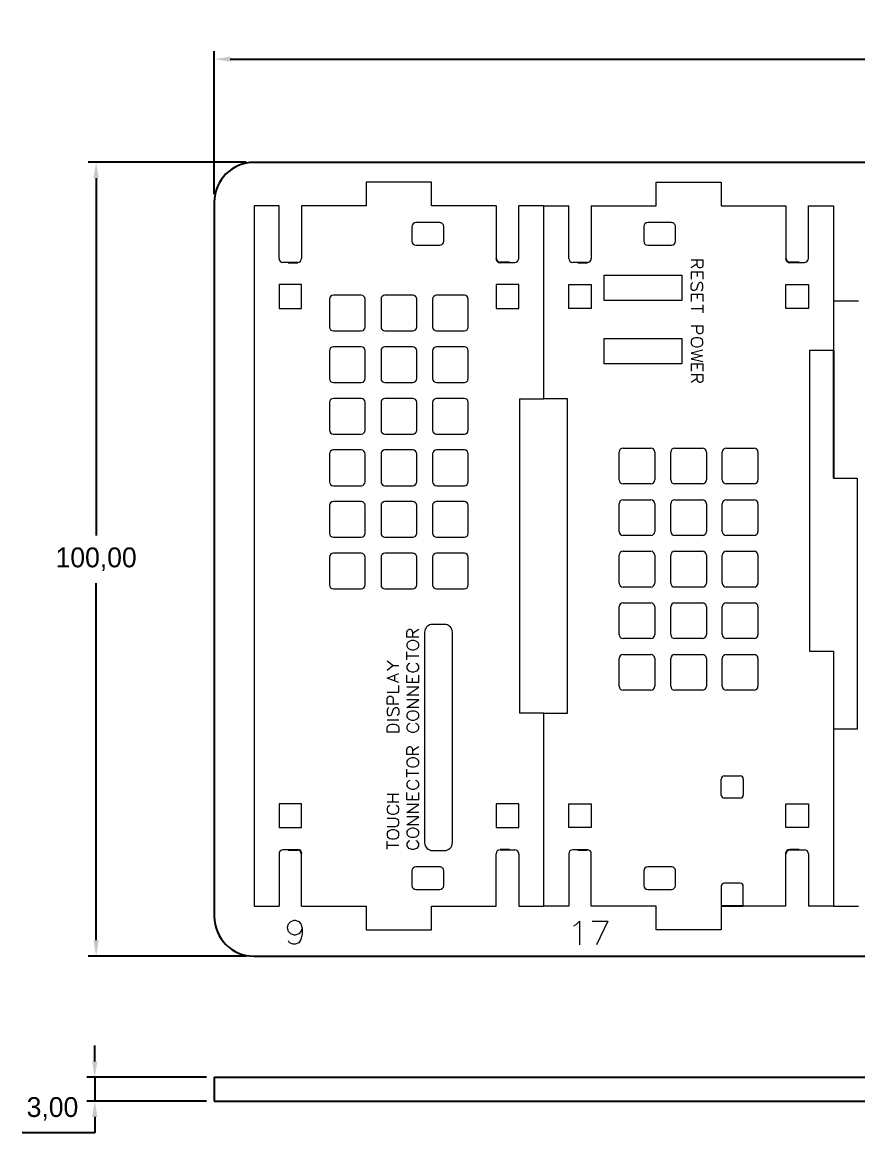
# Model space of a CAD drawing. Header units: millimetres. Extents: x 1402 to 1616, y 320 to 460.
# Drawn here: x 1402 to 1507.3, y 320.2 to 460.1 of the extents above; entities that cross this region are included whole.
import ezdxf

# ---------------------------------------------------------------- set-up
doc = ezdxf.new("R2010")
doc.units = ezdxf.units.MM
doc.header["$PDSIZE"] = -1
doc.layers.add('1', color=7, linetype='Continuous')
doc.layers.add('图层 1', color=7, linetype='Continuous')
doc.styles.get("Standard").update_dxf_attribs({"font": ''})
doc.styles.get('Standard').set_extended_font_data('CENTURY GOTHIC')
doc.dimstyles.new('ISO-25', dxfattribs={"dimtxt": 2.5, "dimasz": 2.5, "dimexe": 1.25, "dimexo": 0.625, "dimtad": 1, "dimtxsty": 'Standard', "dimcen": 2.5, "dimadec": 0, "dimazin": 0, "dimtfac": 1, "dimtmove": 0, "dimatfit": 3, "dimfxl": 1, "dimarcsym": 0})

# ---------------------------------------------------------------- blocks, each defined once
blk = doc.blocks.new('*D87')
at = {"layer": 'Defpoints', "color": 0, "linetype": 'ByBlock', "transparency": 16777216}
for p in [(1426.24, 327.17), (1411.18, 324.17), (1426.24, 324.17)]:
    blk.add_point(p, dxfattribs=at)
at = {"layer": '图层 1', "color": 0, "linetype": 'ByBlock', "lineweight": -2, "transparency": 16777216}
for p, q in [((1411.18, 329.17), (1411.18, 331.17)), ((1425.24, 327.17), (1410.18, 327.17)), ((1411.18, 327.17), (1411.18, 324.17)), ((1425.24, 324.17), (1410.18, 324.17)), ((1411.18, 322.17), (1411.18, 320.17)), ((1411.18, 320.17), (1402.04, 320.17))]:
    blk.add_line(p, q, dxfattribs=at)
at = {"layer": '图层 1', "color": 0, "linetype": 'ByBlock', "transparency": 16777216}
for points in [[(1410.85, 329.17), (1411.51, 329.17), (1411.18, 327.17)], [(1410.85, 322.17), (1411.51, 322.17), (1411.18, 324.17)]]:
    blk.add_solid(points, dxfattribs=at)
at = {"layer": '图层 1', "color": 0, "linetype": 'ByBlock', "transparency": 16777216, "insert": (1405.85, 323.18), "char_height": 2.5, "attachment_point": 5}
blk.add_mtext('3,00', dxfattribs=at)
blk = doc.blocks.new('*D88')
at = {"layer": 'Defpoints', "color": 0, "linetype": 'ByBlock', "transparency": 16777216}
for p in [(1616.24, 455.42), (1426.24, 437.42), (1616.24, 437.42)]:
    blk.add_point(p, dxfattribs=at)
at = {"layer": '图层 1', "color": 0, "linetype": 'ByBlock', "lineweight": -2, "transparency": 16777216}
for p, q in [((1426.24, 438.42), (1426.24, 456.42)), ((1616.24, 438.42), (1616.24, 456.42)), ((1428.24, 455.42), (1614.24, 455.42))]:
    blk.add_line(p, q, dxfattribs=at)
at = {"layer": '图层 1', "color": 0, "linetype": 'ByBlock', "transparency": 16777216}
for points in [[(1428.24, 455.75), (1428.24, 455.09), (1426.24, 455.42)], [(1614.24, 455.75), (1614.24, 455.09), (1616.24, 455.42)]]:
    blk.add_solid(points, dxfattribs=at)
at = {"layer": '图层 1', "color": 0, "linetype": 'ByBlock', "transparency": 16777216, "insert": (1521.24, 458.43), "char_height": 2.5, "attachment_point": 5}
blk.add_mtext('190,00', dxfattribs=at)
blk = doc.blocks.new('*D89')
at = {"layer": 'Defpoints', "color": 0, "linetype": 'ByBlock', "transparency": 16777216}
for p in [(1431.24, 442.42), (1411.35, 342.42), (1431.24, 342.42)]:
    blk.add_point(p, dxfattribs=at)
at = {"layer": '图层 1', "color": 0, "linetype": 'ByBlock', "lineweight": -2, "transparency": 16777216}
for p, q in [((1430.24, 442.42), (1410.35, 442.42)), ((1411.35, 440.42), (1411.35, 395.43)), ((1411.35, 344.42), (1411.35, 389.4)), ((1430.24, 342.42), (1410.35, 342.42))]:
    blk.add_line(p, q, dxfattribs=at)
at = {"layer": '图层 1', "color": 0, "linetype": 'ByBlock', "transparency": 16777216}
for points in [[(1411.01, 440.42), (1411.68, 440.42), (1411.35, 442.42)], [(1411.01, 344.42), (1411.68, 344.42), (1411.35, 342.42)]]:
    blk.add_solid(points, dxfattribs=at)
at = {"layer": '图层 1', "color": 0, "linetype": 'ByBlock', "transparency": 16777216, "insert": (1411.35, 392.42), "char_height": 2.5, "attachment_point": 5}
blk.add_mtext('100,00', dxfattribs=at)

msp = doc.modelspace()

# ---------------------------------------------------------------- linework, layer by layer
for p, q in [((1611.244, 442.415), (1431.244, 442.415)), ((1426.244, 437.415), (1426.244, 347.415)), ((1436.044, 429.82), (1436.744, 429.82)), ((1462.944, 429.82), (1462.244, 429.82)), ((1472.544, 429.82), (1473.244, 429.82)), ((1499.444, 429.82), (1498.744, 429.82)), ((1504.244, 418.72), (1504.244, 402.62)), ((1436.044, 355.82), (1436.744, 355.82)), ((1462.944, 355.82), (1462.244, 355.82)), ((1472.544, 355.82), (1473.244, 355.82)), ((1499.444, 355.82), (1498.744, 355.82)), ((1492.894, 348.72), (1490.094, 348.72)), ((1431.244, 342.415), (1611.244, 342.415))]:
    msp.add_line(p, q)
at = {"color": 7, "linetype": 'Continuous', "lineweight": 15}
for p, q in [((1445.394, 439.92), (1445.394, 436.92)), ((1453.594, 439.92), (1445.394, 439.92)), ((1453.594, 436.92), (1453.594, 439.92)), ((1481.894, 439.92), (1490.094, 439.92)), ((1481.894, 436.92), (1481.894, 439.92)), ((1490.094, 439.92), (1490.094, 436.92)), ((1431.244, 436.92), (1431.244, 348.72)), ((1434.394, 436.92), (1431.244, 436.92)), ((1434.394, 430.32), (1434.394, 436.92)), ((1437.244, 436.92), (1437.244, 430.32)), ((1445.394, 436.92), (1437.244, 436.92)), ((1461.744, 436.92), (1453.594, 436.92)), ((1461.744, 436.92), (1461.744, 430.32)), ((1467.744, 436.92), (1464.594, 436.92)), ((1464.594, 430.32), (1464.594, 436.92)), ((1467.744, 412.62), (1467.744, 436.92)), ((1467.744, 436.92), (1470.894, 436.92)), ((1470.894, 430.32), (1470.894, 436.92)), ((1473.744, 436.92), (1481.894, 436.92)), ((1473.744, 436.92), (1473.744, 430.32)), ((1490.094, 436.92), (1498.244, 436.92)), ((1498.244, 436.92), (1498.244, 430.32)), ((1501.094, 436.92), (1504.244, 436.92)), ((1501.094, 430.32), (1501.094, 436.92)), ((1504.244, 436.92), (1504.244, 418.72)), ((1451.144, 434.32), (1451.144, 432.47)), ((1454.644, 434.82), (1451.644, 434.82)), ((1455.144, 432.47), (1455.144, 434.32)), ((1480.344, 434.32), (1480.344, 432.47)), ((1483.844, 434.82), (1480.844, 434.82)), ((1484.344, 432.47), (1484.344, 434.32)), ((1451.644, 431.97), (1454.644, 431.97)), ((1480.844, 431.97), (1483.844, 431.97)), ((1435.544, 429.82), (1434.894, 429.82)), ((1463.444, 429.82), (1464.094, 429.82)), ((1472.044, 429.82), (1471.394, 429.82)), ((1499.944, 429.82), (1500.594, 429.82)), ((1475.344, 425.02), (1475.344, 428.22)), ((1475.344, 428.22), (1485.144, 428.22)), ((1485.144, 428.22), (1485.144, 425.02)), ((1437.244, 427.02), (1434.394, 427.02)), ((1434.394, 427.02), (1434.394, 424.02)), ((1437.244, 424.02), (1437.244, 427.02)), ((1464.594, 427.02), (1461.744, 427.02)), ((1461.744, 427.02), (1461.744, 424.02)), ((1464.594, 424.02), (1464.594, 427.02)), ((1470.894, 424.02), (1470.894, 427.02)), ((1470.894, 427.02), (1473.744, 427.02)), ((1473.744, 427.02), (1473.744, 424.02)), ((1498.244, 424.02), (1498.244, 427.02)), ((1498.244, 427.02), (1501.094, 427.02)), ((1501.094, 427.02), (1501.094, 424.02)), ((1444.744, 425.685), (1441.244, 425.685)), ((1451.244, 425.685), (1447.744, 425.685)), ((1457.744, 425.685), (1454.244, 425.685)), ((1434.394, 424.02), (1437.244, 424.02)), ((1440.744, 425.185), (1440.744, 421.685)), ((1445.244, 421.685), (1445.244, 425.185)), ((1447.244, 425.185), (1447.244, 421.685)), ((1451.744, 421.685), (1451.744, 425.185)), ((1453.744, 425.185), (1453.744, 421.685)), ((1458.244, 421.685), (1458.244, 425.185)), ((1461.744, 424.02), (1464.594, 424.02)), ((1473.744, 424.02), (1470.894, 424.02)), ((1485.144, 425.02), (1475.344, 425.02)), ((1501.094, 424.02), (1498.244, 424.02)), ((1507.394, 424.92), (1504.244, 424.92)), ((1441.244, 421.185), (1444.744, 421.185)), ((1447.744, 421.185), (1451.244, 421.185)), ((1454.244, 421.185), (1457.744, 421.185)), ((1475.344, 417.02), (1475.344, 420.22)), ((1475.344, 420.22), (1485.144, 420.22)), ((1485.144, 420.22), (1485.144, 417.02)), ((1440.744, 418.685), (1440.744, 415.185)), ((1444.744, 419.185), (1441.244, 419.185)), ((1445.244, 415.185), (1445.244, 418.685)), ((1447.244, 418.685), (1447.244, 415.185)), ((1451.244, 419.185), (1447.744, 419.185)), ((1451.744, 415.185), (1451.744, 418.685)), ((1453.744, 418.685), (1453.744, 415.185)), ((1457.744, 419.185), (1454.244, 419.185)), ((1458.244, 415.185), (1458.244, 418.685)), ((1501.244, 418.72), (1501.244, 380.82)), ((1504.244, 418.72), (1501.244, 418.72)), ((1485.144, 417.02), (1475.344, 417.02)), ((1441.244, 414.685), (1444.744, 414.685)), ((1447.744, 414.685), (1451.244, 414.685)), ((1454.244, 414.685), (1457.744, 414.685)), ((1440.744, 412.185), (1440.744, 408.685)), ((1444.744, 412.685), (1441.244, 412.685)), ((1445.244, 408.685), (1445.244, 412.185)), ((1447.244, 412.185), (1447.244, 408.685)), ((1451.244, 412.685), (1447.744, 412.685)), ((1451.744, 408.685), (1451.744, 412.185)), ((1453.744, 412.185), (1453.744, 408.685)), ((1457.744, 412.685), (1454.244, 412.685)), ((1458.244, 408.685), (1458.244, 412.185)), ((1464.744, 412.62), (1467.744, 412.62)), ((1464.744, 373.02), (1464.744, 412.62)), ((1470.744, 412.62), (1467.744, 412.62)), ((1470.744, 373.02), (1470.744, 412.62)), ((1441.244, 408.185), (1444.744, 408.185)), ((1447.744, 408.185), (1451.244, 408.185)), ((1454.244, 408.185), (1457.744, 408.185)), ((1444.744, 406.185), (1441.244, 406.185)), ((1451.244, 406.185), (1447.744, 406.185)), ((1457.744, 406.185), (1454.244, 406.185)), ((1477.244, 402.42), (1477.244, 405.92)), ((1477.744, 406.42), (1481.244, 406.42)), ((1481.744, 405.92), (1481.744, 402.42)), ((1483.744, 402.42), (1483.744, 405.92)), ((1484.244, 406.42), (1487.744, 406.42)), ((1488.244, 405.92), (1488.244, 402.42)), ((1490.244, 402.42), (1490.244, 405.92)), ((1490.744, 406.42), (1494.244, 406.42)), ((1494.744, 405.92), (1494.744, 402.42)), ((1440.744, 405.685), (1440.744, 402.185)), ((1445.244, 402.185), (1445.244, 405.685)), ((1447.244, 405.685), (1447.244, 402.185)), ((1451.744, 402.185), (1451.744, 405.685)), ((1453.744, 405.685), (1453.744, 402.185)), ((1458.244, 402.185), (1458.244, 405.685)), ((1441.244, 401.685), (1444.744, 401.685)), ((1447.744, 401.685), (1451.244, 401.685)), ((1454.244, 401.685), (1457.744, 401.685)), ((1481.244, 401.92), (1477.744, 401.92)), ((1487.744, 401.92), (1484.244, 401.92)), ((1494.244, 401.92), (1490.744, 401.92)), ((1504.244, 402.62), (1507.244, 402.62)), ((1507.244, 402.62), (1507.244, 371.02)), ((1440.744, 399.185), (1440.744, 395.685)), ((1444.744, 399.685), (1441.244, 399.685)), ((1445.244, 395.685), (1445.244, 399.185)), ((1447.244, 399.185), (1447.244, 395.685)), ((1451.244, 399.685), (1447.744, 399.685)), ((1451.744, 395.685), (1451.744, 399.185)), ((1453.744, 399.185), (1453.744, 395.685)), ((1457.744, 399.685), (1454.244, 399.685)), ((1458.244, 395.685), (1458.244, 399.185)), ((1477.244, 395.92), (1477.244, 399.42)), ((1477.744, 399.92), (1481.244, 399.92)), ((1481.744, 399.42), (1481.744, 395.92)), ((1483.744, 395.92), (1483.744, 399.42)), ((1484.244, 399.92), (1487.744, 399.92)), ((1488.244, 399.42), (1488.244, 395.92)), ((1490.244, 395.92), (1490.244, 399.42)), ((1490.744, 399.92), (1494.244, 399.92)), ((1494.744, 399.42), (1494.744, 395.92)), ((1441.244, 395.185), (1444.744, 395.185)), ((1447.744, 395.185), (1451.244, 395.185)), ((1454.244, 395.185), (1457.744, 395.185)), ((1481.244, 395.42), (1477.744, 395.42)), ((1487.744, 395.42), (1484.244, 395.42)), ((1494.244, 395.42), (1490.744, 395.42)), ((1444.744, 393.185), (1441.244, 393.185)), ((1451.244, 393.185), (1447.744, 393.185)), ((1457.744, 393.185), (1454.244, 393.185)), ((1477.744, 393.42), (1481.244, 393.42)), ((1484.244, 393.42), (1487.744, 393.42)), ((1490.744, 393.42), (1494.244, 393.42)), ((1440.744, 392.685), (1440.744, 389.185)), ((1445.244, 389.185), (1445.244, 392.685)), ((1447.244, 392.685), (1447.244, 389.185)), ((1451.744, 389.185), (1451.744, 392.685)), ((1453.744, 392.685), (1453.744, 389.185)), ((1458.244, 389.185), (1458.244, 392.685)), ((1477.244, 389.42), (1477.244, 392.92)), ((1481.744, 392.92), (1481.744, 389.42)), ((1483.744, 389.42), (1483.744, 392.92)), ((1488.244, 392.92), (1488.244, 389.42)), ((1490.244, 389.42), (1490.244, 392.92)), ((1494.744, 392.92), (1494.744, 389.42)), ((1441.244, 388.685), (1444.744, 388.685)), ((1447.744, 388.685), (1451.244, 388.685)), ((1454.244, 388.685), (1457.744, 388.685)), ((1481.244, 388.92), (1477.744, 388.92)), ((1487.744, 388.92), (1484.244, 388.92)), ((1494.244, 388.92), (1490.744, 388.92)), ((1477.244, 382.92), (1477.244, 386.42)), ((1477.744, 386.92), (1481.244, 386.92)), ((1481.744, 386.42), (1481.744, 382.92)), ((1483.744, 382.92), (1483.744, 386.42)), ((1484.244, 386.92), (1487.744, 386.92)), ((1488.244, 386.42), (1488.244, 382.92)), ((1490.244, 382.92), (1490.244, 386.42)), ((1490.744, 386.92), (1494.244, 386.92)), ((1494.744, 386.42), (1494.744, 382.92)), ((1455.244, 384.22), (1453.744, 384.22)), ((1452.744, 383.22), (1452.744, 356.72)), ((1456.244, 356.72), (1456.244, 383.22)), ((1481.244, 382.42), (1477.744, 382.42)), ((1487.744, 382.42), (1484.244, 382.42)), ((1494.244, 382.42), (1490.744, 382.42)), ((1501.244, 380.82), (1504.244, 380.82)), ((1504.244, 380.82), (1504.244, 348.72)), ((1477.244, 376.42), (1477.244, 379.92)), ((1477.744, 380.42), (1481.244, 380.42)), ((1481.744, 379.92), (1481.744, 376.42)), ((1483.744, 376.42), (1483.744, 379.92)), ((1484.244, 380.42), (1487.744, 380.42)), ((1488.244, 379.92), (1488.244, 376.42)), ((1490.244, 376.42), (1490.244, 379.92)), ((1490.744, 380.42), (1494.244, 380.42)), ((1494.744, 379.92), (1494.744, 376.42)), ((1481.244, 375.92), (1477.744, 375.92)), ((1487.744, 375.92), (1484.244, 375.92)), ((1494.244, 375.92), (1490.744, 375.92)), ((1467.744, 373.02), (1464.744, 373.02)), ((1467.744, 348.72), (1467.744, 373.02)), ((1467.744, 373.02), (1470.744, 373.02)), ((1507.244, 371.02), (1504.244, 371.02)), ((1490.094, 362.72), (1490.094, 364.72)), ((1490.494, 365.12), (1492.494, 365.12)), ((1492.894, 364.72), (1492.894, 362.72)), ((1437.244, 361.62), (1434.394, 361.62)), ((1434.394, 361.62), (1434.394, 358.62)), ((1437.244, 358.62), (1437.244, 361.62)), ((1464.594, 361.62), (1461.744, 361.62)), ((1461.744, 361.62), (1461.744, 358.62)), ((1464.594, 358.62), (1464.594, 361.62)), ((1470.894, 358.62), (1470.894, 361.62)), ((1470.894, 361.62), (1473.744, 361.62)), ((1473.744, 361.62), (1473.744, 358.62)), ((1492.494, 362.32), (1490.494, 362.32)), ((1498.244, 358.62), (1498.244, 361.62)), ((1498.244, 361.62), (1501.094, 361.62)), ((1501.094, 361.62), (1501.094, 358.62)), ((1434.394, 358.62), (1437.244, 358.62)), ((1461.744, 358.62), (1464.594, 358.62)), ((1473.744, 358.62), (1470.894, 358.62)), ((1501.094, 358.62), (1498.244, 358.62)), ((1435.544, 355.82), (1434.894, 355.82)), ((1453.744, 355.72), (1455.244, 355.72)), ((1463.444, 355.82), (1464.094, 355.82)), ((1472.044, 355.82), (1471.394, 355.82)), ((1499.944, 355.82), (1500.594, 355.82)), ((1434.394, 355.32), (1434.394, 348.72)), ((1437.244, 348.72), (1437.244, 355.32)), ((1461.744, 348.72), (1461.744, 355.32)), ((1464.594, 355.32), (1464.594, 348.72)), ((1470.894, 355.32), (1470.894, 348.72)), ((1473.744, 348.72), (1473.744, 355.32)), ((1498.244, 348.72), (1498.244, 355.32)), ((1501.094, 355.32), (1501.094, 348.72)), ((1451.144, 353.17), (1451.144, 351.32)), ((1454.644, 353.67), (1451.644, 353.67)), ((1455.144, 351.32), (1455.144, 353.17)), ((1480.344, 353.17), (1480.344, 351.32)), ((1483.844, 353.67), (1480.844, 353.67)), ((1484.344, 351.32), (1484.344, 353.17)), ((1490.094, 351.22), (1490.094, 345.72)), ((1492.494, 351.62), (1490.494, 351.62)), ((1492.894, 348.72), (1492.894, 351.22)), ((1451.644, 350.82), (1454.644, 350.82)), ((1480.844, 350.82), (1483.844, 350.82)), ((1431.244, 348.72), (1434.394, 348.72)), ((1437.244, 348.72), (1445.394, 348.72)), ((1445.394, 348.72), (1445.394, 345.72)), ((1453.594, 348.72), (1461.744, 348.72)), ((1453.594, 345.72), (1453.594, 348.72)), ((1464.594, 348.72), (1467.744, 348.72)), ((1470.894, 348.72), (1467.744, 348.72)), ((1481.894, 348.72), (1473.744, 348.72)), ((1481.894, 345.72), (1481.894, 348.72)), ((1498.244, 348.72), (1492.894, 348.72)), ((1504.244, 348.72), (1501.094, 348.72)), ((1504.244, 348.72), (1507.394, 348.72)), ((1445.394, 345.72), (1453.594, 345.72)), ((1490.094, 345.72), (1481.894, 345.72))]:
    msp.add_line(p, q, dxfattribs=at)
at = {"linetype": 'ByBlock'}
for p, q in [((1426.244, 327.17), (1616.244, 327.17)), ((1426.244, 327.17), (1426.244, 324.17)), ((1426.244, 324.17), (1616.244, 324.17))]:
    msp.add_line(p, q, dxfattribs=at)
at = {"color": 1, "lineweight": 0}
for points in [[(1486.305, 430.119), (1487.804, 430.119), (1487.804, 429.475), (1487.733, 429.254), (1487.663, 429.183), (1487.512, 429.113), (1487.371, 429.113), (1487.23, 429.183), (1487.16, 429.254), (1487.09, 429.475), (1487.09, 430.119)], [(1487.09, 429.616), (1486.305, 429.113)], [(1486.305, 428.62), (1487.804, 428.62), (1487.804, 427.684)], [(1486.305, 428.62), (1486.305, 427.684)], [(1487.09, 428.62), (1487.09, 428.046)], [(1487.593, 426.256), (1487.733, 426.397), (1487.804, 426.618), (1487.804, 426.9), (1487.733, 427.111), (1487.593, 427.262), (1487.442, 427.262), (1487.301, 427.191), (1487.23, 427.111), (1487.16, 426.97), (1487.019, 426.547), (1486.949, 426.397), (1486.878, 426.326), (1486.727, 426.256), (1486.516, 426.256), (1486.375, 426.397), (1486.305, 426.618), (1486.305, 426.9), (1486.375, 427.111), (1486.516, 427.262)], [(1486.305, 425.833), (1487.804, 425.833), (1487.804, 424.898)], [(1486.305, 425.833), (1486.305, 424.898)], [(1487.09, 425.833), (1487.09, 425.26)], [(1487.804, 423.972), (1486.305, 423.972)], [(1487.804, 424.475), (1487.804, 423.469)], [(1486.305, 421.83), (1487.804, 421.83), (1487.804, 421.186), (1487.733, 420.974), (1487.663, 420.904), (1487.512, 420.834), (1487.301, 420.834), (1487.16, 420.904), (1487.09, 420.974), (1487.019, 421.186), (1487.019, 421.83)], [(1487.804, 418.761), (1486.305, 418.399), (1487.804, 418.047), (1486.305, 417.685), (1487.804, 417.333)], [(1486.305, 417.041), (1487.804, 417.041), (1487.804, 416.116)], [(1486.305, 417.041), (1486.305, 416.116)], [(1487.09, 417.041), (1487.09, 416.468)], [(1486.305, 415.683), (1487.804, 415.683), (1487.804, 415.039), (1487.733, 414.828), (1487.663, 414.758), (1487.512, 414.687), (1487.371, 414.687), (1487.23, 414.758), (1487.16, 414.828), (1487.09, 415.039), (1487.09, 415.683)], [(1487.09, 415.19), (1486.305, 414.687)], [(1452.002, 382.587), (1450.503, 382.587), (1450.503, 383.231), (1450.573, 383.442), (1450.654, 383.512), (1450.795, 383.593), (1450.935, 383.593), (1451.076, 383.512), (1451.147, 383.442), (1451.217, 383.231), (1451.217, 382.587)], [(1451.217, 383.09), (1452.002, 383.593)], [(1450.503, 379.73), (1450.503, 380.736)], [(1448.008, 378.442), (1448.722, 379.016), (1448.008, 379.589)], [(1450.503, 380.233), (1452.002, 380.233)], [(1450.865, 379.308), (1450.724, 379.227), (1450.573, 379.086), (1450.503, 378.945), (1450.503, 378.664), (1450.573, 378.513), (1450.724, 378.372), (1450.865, 378.302), (1451.076, 378.231), (1451.438, 378.231), (1451.65, 378.302), (1451.79, 378.372), (1451.931, 378.513), (1452.002, 378.664), (1452.002, 378.945), (1451.931, 379.086), (1451.79, 379.227), (1451.65, 379.308)], [(1449.507, 376.873), (1448.008, 377.447), (1449.507, 378.02)], [(1448.722, 379.016), (1449.507, 379.016)], [(1449.004, 377.084), (1449.004, 377.799)], [(1452.002, 376.873), (1450.503, 376.873), (1450.503, 377.799)], [(1452.002, 376.873), (1452.002, 377.799)], [(1448.008, 375.656), (1449.507, 375.656), (1449.507, 376.521)], [(1451.217, 376.873), (1451.217, 377.447)], [(1449.507, 374.157), (1448.008, 374.157), (1448.008, 374.801), (1448.078, 375.022), (1448.149, 375.093), (1448.29, 375.163), (1448.511, 375.163), (1448.652, 375.093), (1448.722, 375.022), (1448.793, 374.801), (1448.793, 374.157)], [(1452.002, 375.304), (1450.503, 375.304), (1452.002, 376.3), (1450.503, 376.3)], [(1448.219, 373.735), (1448.078, 373.584), (1448.008, 373.372), (1448.008, 373.091), (1448.078, 372.869), (1448.219, 372.729), (1448.37, 372.729), (1448.511, 372.799), (1448.581, 372.869), (1448.652, 373.02), (1448.793, 373.443), (1448.863, 373.584), (1448.933, 373.664), (1449.074, 373.735), (1449.296, 373.735), (1449.436, 373.584), (1449.507, 373.372), (1449.507, 373.091), (1449.436, 372.869), (1449.296, 372.729)], [(1452.002, 373.735), (1450.503, 373.735), (1452.002, 374.73), (1450.503, 374.73)], [(1449.507, 372.155), (1448.008, 372.155)], [(1450.865, 371.733), (1450.724, 371.662), (1450.573, 371.521), (1450.503, 371.371), (1450.503, 371.089), (1450.573, 370.948), (1450.724, 370.807), (1450.865, 370.727), (1451.076, 370.656), (1451.438, 370.656), (1451.65, 370.727), (1451.79, 370.807), (1451.931, 370.948), (1452.002, 371.089), (1452.002, 371.371), (1451.931, 371.521), (1451.79, 371.662), (1451.65, 371.733)], [(1452.002, 367.83), (1450.503, 367.83), (1450.503, 368.473), (1450.573, 368.685), (1450.654, 368.755), (1450.795, 368.825), (1450.935, 368.825), (1451.076, 368.755), (1451.147, 368.685), (1451.217, 368.473), (1451.217, 367.83)], [(1451.217, 368.322), (1452.002, 368.825)], [(1450.503, 364.973), (1450.503, 365.969)], [(1450.503, 365.466), (1452.002, 365.466)], [(1450.865, 364.54), (1450.724, 364.47), (1450.573, 364.329), (1450.503, 364.188), (1450.503, 363.896), (1450.573, 363.755), (1450.724, 363.615), (1450.865, 363.544), (1451.076, 363.474), (1451.438, 363.474), (1451.65, 363.544), (1451.79, 363.615), (1451.931, 363.755), (1452.002, 363.896), (1452.002, 364.188), (1451.931, 364.329), (1451.79, 364.47), (1451.65, 364.54)], [(1448.008, 362.83), (1449.507, 362.83)], [(1448.722, 361.824), (1448.722, 362.83)], [(1452.002, 362.116), (1450.503, 362.116), (1450.503, 363.041)], [(1451.217, 362.116), (1451.217, 362.679)], [(1452.002, 362.116), (1452.002, 363.041)], [(1449.507, 361.824), (1448.008, 361.824)], [(1448.37, 361.401), (1448.219, 361.331), (1448.078, 361.18), (1448.008, 361.039), (1448.008, 360.758), (1448.078, 360.607), (1448.219, 360.466), (1448.37, 360.395), (1448.581, 360.325), (1448.933, 360.325), (1449.155, 360.395), (1449.296, 360.466), (1449.436, 360.607), (1449.507, 360.758), (1449.507, 361.039), (1449.436, 361.18), (1449.296, 361.331), (1449.155, 361.401)], [(1452.002, 360.536), (1450.503, 360.536), (1452.002, 361.542), (1450.503, 361.542)], [(1448.008, 358.756), (1449.074, 358.756), (1449.296, 358.826), (1449.436, 358.967), (1449.507, 359.178), (1449.507, 359.329), (1449.436, 359.54), (1449.296, 359.681), (1449.074, 359.752), (1448.008, 359.752)], [(1452.002, 358.967), (1450.503, 358.967), (1452.002, 359.973), (1450.503, 359.973)], [(1448.008, 355.899), (1448.008, 356.895)], [(1450.865, 356.965), (1450.724, 356.895), (1450.573, 356.754), (1450.503, 356.613), (1450.503, 356.321), (1450.573, 356.181), (1450.724, 356.04), (1450.865, 355.969), (1451.076, 355.899), (1451.438, 355.899), (1451.65, 355.969), (1451.79, 356.04), (1451.931, 356.181), (1452.002, 356.321), (1452.002, 356.613), (1451.931, 356.754), (1451.79, 356.895), (1451.65, 356.965)], [(1448.008, 356.402), (1449.507, 356.402)], [(1437.295, 345.93), (1437.154, 345.507), (1436.872, 345.216), (1436.439, 345.075), (1436.299, 345.075), (1435.866, 345.216), (1435.584, 345.507), (1435.444, 345.93), (1435.444, 346.081), (1435.584, 346.503), (1435.866, 346.795), (1436.299, 346.936), (1436.439, 346.936), (1436.872, 346.795), (1437.154, 346.503), (1437.295, 345.93), (1437.295, 345.216), (1437.154, 344.501), (1436.872, 344.079), (1436.439, 343.938), (1436.158, 343.938), (1435.725, 344.079), (1435.584, 344.36)], [(1471.547, 346.252), (1471.829, 346.393), (1472.262, 346.825), (1472.262, 343.827)], [(1473.831, 346.825), (1475.823, 346.825), (1474.394, 343.827)]]:
    msp.add_lwpolyline(points, dxfattribs=at)
for points in [[(1487.804, 419.898), (1487.733, 420.049), (1487.593, 420.19), (1487.442, 420.26), (1487.23, 420.331), (1486.878, 420.331), (1486.657, 420.26), (1486.516, 420.19), (1486.375, 420.049), (1486.305, 419.898), (1486.305, 419.616), (1486.375, 419.476), (1486.516, 419.325), (1486.657, 419.254), (1486.878, 419.184), (1487.23, 419.184), (1487.442, 419.254), (1487.593, 419.325), (1487.733, 419.476), (1487.804, 419.616), (1487.804, 419.898)], [(1450.503, 381.45), (1450.573, 381.299), (1450.724, 381.159), (1450.865, 381.088), (1451.076, 381.018), (1451.438, 381.018), (1451.65, 381.088), (1451.79, 381.159), (1451.931, 381.299), (1452.002, 381.45), (1452.002, 381.732), (1451.931, 381.873), (1451.79, 382.014), (1451.65, 382.084), (1451.438, 382.164), (1451.076, 382.164), (1450.865, 382.084), (1450.724, 382.014), (1450.573, 381.873), (1450.503, 381.732), (1450.503, 381.45)], [(1450.503, 372.588), (1450.573, 372.447), (1450.724, 372.306), (1450.865, 372.236), (1451.076, 372.155), (1451.438, 372.155), (1451.65, 372.236), (1451.79, 372.306), (1451.931, 372.447), (1452.002, 372.588), (1452.002, 372.869), (1451.931, 373.02), (1451.79, 373.161), (1451.65, 373.232), (1451.438, 373.302), (1451.076, 373.302), (1450.865, 373.232), (1450.724, 373.161), (1450.573, 373.02), (1450.503, 372.869), (1450.503, 372.588)], [(1449.507, 370.656), (1448.008, 370.656), (1448.008, 371.159), (1448.078, 371.371), (1448.219, 371.521), (1448.37, 371.592), (1448.581, 371.662), (1448.933, 371.662), (1449.155, 371.592), (1449.296, 371.521), (1449.436, 371.371), (1449.507, 371.159), (1449.507, 370.656)], [(1450.503, 366.683), (1450.573, 366.542), (1450.724, 366.401), (1450.865, 366.331), (1451.076, 366.25), (1451.438, 366.25), (1451.65, 366.331), (1451.79, 366.401), (1451.931, 366.542), (1452.002, 366.683), (1452.002, 366.964), (1451.931, 367.115), (1451.79, 367.256), (1451.65, 367.327), (1451.438, 367.397), (1451.076, 367.397), (1450.865, 367.327), (1450.724, 367.256), (1450.573, 367.115), (1450.503, 366.964), (1450.503, 366.683)], [(1448.008, 357.609), (1448.078, 357.468), (1448.219, 357.327), (1448.37, 357.257), (1448.581, 357.186), (1448.933, 357.186), (1449.155, 357.257), (1449.296, 357.327), (1449.436, 357.468), (1449.507, 357.609), (1449.507, 357.901), (1449.436, 358.042), (1449.296, 358.182), (1449.155, 358.253), (1448.933, 358.323), (1448.581, 358.323), (1448.37, 358.253), (1448.219, 358.182), (1448.078, 358.042), (1448.008, 357.901), (1448.008, 357.609)], [(1450.503, 357.83), (1450.573, 357.679), (1450.724, 357.539), (1450.865, 357.468), (1451.076, 357.398), (1451.438, 357.398), (1451.65, 357.468), (1451.79, 357.539), (1451.931, 357.679), (1452.002, 357.83), (1452.002, 358.112), (1451.931, 358.253), (1451.79, 358.394), (1451.65, 358.464), (1451.438, 358.545), (1451.076, 358.545), (1450.865, 358.464), (1450.724, 358.394), (1450.573, 358.253), (1450.503, 358.112), (1450.503, 357.83)]]:
    msp.add_lwpolyline(points, close=True, dxfattribs=at)
for centre, radius, start, end in [((1431.244, 437.415), 5, 90, 180), ((1462.244, 430.32), 0.5, 180, 270), ((1498.744, 430.32), 0.5, 180, 270), ((1436.744, 355.32), 0.5, 0, 90), ((1498.744, 355.32), 0.5, 90, 180), ((1431.244, 347.415), 5, 180, 270)]:
    msp.add_arc(centre, radius, start, end)
at = {"color": 7, "linetype": 'Continuous', "lineweight": 15}
for centre, radius, start, end in [((1451.644, 434.32), 0.5, 90.00003, 180.00001), ((1454.644, 434.32), 0.5, 359.99995, 90.00003), ((1480.844, 434.32), 0.5, 90.00003, 180.00001), ((1483.844, 434.32), 0.5, 359.99995, 90.00003), ((1451.644, 432.47), 0.5, 180.00001, 270.00001), ((1454.644, 432.47), 0.5, 270.00001, 359.99995), ((1480.844, 432.47), 0.5, 180.00001, 270.00001), ((1483.844, 432.47), 0.5, 270.00001, 359.99995), ((1434.894, 430.32), 0.5, 180, 270), ((1464.094, 430.32), 0.5, 270, 0), ((1471.394, 430.32), 0.5, 180, 270), ((1500.594, 430.32), 0.5, 270, 0), ((1441.244, 425.185), 0.5, 90, 180), ((1444.744, 425.185), 0.5, 0, 90), ((1447.744, 425.185), 0.5, 90, 180), ((1451.244, 425.185), 0.5, 0, 90), ((1454.244, 425.185), 0.5, 90, 180), ((1457.744, 425.185), 0.5, 0, 90), ((1441.244, 421.685), 0.5, 180, 270), ((1444.744, 421.685), 0.5, 270, 0), ((1447.744, 421.685), 0.5, 180, 270), ((1451.244, 421.685), 0.5, 270, 0), ((1454.244, 421.685), 0.5, 180, 270), ((1457.744, 421.685), 0.5, 270, 0), ((1441.244, 418.685), 0.5, 90, 180), ((1444.744, 418.685), 0.5, 0, 90), ((1447.744, 418.685), 0.5, 90, 180), ((1451.244, 418.685), 0.5, 0, 90), ((1454.244, 418.685), 0.5, 90, 180), ((1457.744, 418.685), 0.5, 0, 90), ((1441.244, 415.185), 0.5, 180, 270), ((1444.744, 415.185), 0.5, 270, 0), ((1447.744, 415.185), 0.5, 180, 270), ((1451.244, 415.185), 0.5, 270, 0), ((1454.244, 415.185), 0.5, 180, 270), ((1457.744, 415.185), 0.5, 270, 0), ((1441.244, 412.185), 0.5, 90, 180), ((1444.744, 412.185), 0.5, 0, 90), ((1447.744, 412.185), 0.5, 90, 180), ((1451.244, 412.185), 0.5, 0, 90), ((1454.244, 412.185), 0.5, 90, 180), ((1457.744, 412.185), 0.5, 0, 90), ((1441.244, 408.685), 0.5, 180, 270), ((1444.744, 408.685), 0.5, 270, 0), ((1447.744, 408.685), 0.5, 180, 270), ((1451.244, 408.685), 0.5, 270, 0), ((1454.244, 408.685), 0.5, 180, 270), ((1457.744, 408.685), 0.5, 270, 0), ((1441.244, 405.685), 0.5, 90, 180), ((1444.744, 405.685), 0.5, 0, 90), ((1447.744, 405.685), 0.5, 90, 180), ((1451.244, 405.685), 0.5, 0, 90), ((1454.244, 405.685), 0.5, 90, 180), ((1457.744, 405.685), 0.5, 0, 90), ((1477.744, 405.92), 0.5, 90, 180), ((1481.244, 405.92), 0.5, 0, 90), ((1484.244, 405.92), 0.5, 90, 180), ((1487.744, 405.92), 0.5, 360, 90), ((1490.744, 405.92), 0.5, 90, 180), ((1494.244, 405.92), 0.5, 0, 90), ((1441.244, 402.185), 0.5, 180, 270), ((1444.744, 402.185), 0.5, 270, 0), ((1447.744, 402.185), 0.5, 180, 270), ((1451.244, 402.185), 0.5, 270, 0), ((1454.244, 402.185), 0.5, 180, 270), ((1457.744, 402.185), 0.5, 270, 0), ((1477.744, 402.42), 0.5, 180, 270), ((1481.244, 402.42), 0.5, 270, 0), ((1484.244, 402.42), 0.5, 180, 270), ((1487.744, 402.42), 0.5, 270, 0), ((1490.744, 402.42), 0.5, 180, 270), ((1494.244, 402.42), 0.5, 270, 0), ((1441.244, 399.185), 0.5, 90, 180), ((1444.744, 399.185), 0.5, 0, 90), ((1447.744, 399.185), 0.5, 90, 180), ((1451.244, 399.185), 0.5, 0, 90), ((1454.244, 399.185), 0.5, 90, 180), ((1457.744, 399.185), 0.5, 0, 90), ((1477.744, 399.42), 0.5, 90, 180), ((1481.244, 399.42), 0.5, 0, 90), ((1484.244, 399.42), 0.5, 90, 180), ((1487.744, 399.42), 0.5, 0, 90), ((1490.744, 399.42), 0.5, 90, 180), ((1494.244, 399.42), 0.5, 0, 90), ((1477.744, 395.92), 0.5, 180, 270), ((1481.244, 395.92), 0.5, 270, 0), ((1484.244, 395.92), 0.5, 180, 270), ((1487.744, 395.92), 0.5, 270, 0), ((1490.744, 395.92), 0.5, 180, 270), ((1494.244, 395.92), 0.5, 270, 0), ((1441.244, 395.685), 0.5, 180, 270), ((1444.744, 395.685), 0.5, 270, 0), ((1447.744, 395.685), 0.5, 180, 270), ((1451.244, 395.685), 0.5, 270, 0), ((1454.244, 395.685), 0.5, 180, 270), ((1457.744, 395.685), 0.5, 270, 0), ((1441.244, 392.685), 0.5, 90, 180), ((1444.744, 392.685), 0.5, 0, 90), ((1447.744, 392.685), 0.5, 90, 180), ((1451.244, 392.685), 0.5, 0, 90), ((1454.244, 392.685), 0.5, 90, 180), ((1457.744, 392.685), 0.5, 0, 90), ((1477.744, 392.92), 0.5, 90, 180), ((1481.244, 392.92), 0.5, 0, 90), ((1484.244, 392.92), 0.5, 90, 180), ((1487.744, 392.92), 0.5, 360, 90), ((1490.744, 392.92), 0.5, 90, 180), ((1494.244, 392.92), 0.5, 0, 90), ((1441.244, 389.185), 0.5, 180, 270), ((1444.744, 389.185), 0.5, 270, 0), ((1447.744, 389.185), 0.5, 180, 270), ((1451.244, 389.185), 0.5, 270, 0), ((1454.244, 389.185), 0.5, 180, 270), ((1457.744, 389.185), 0.5, 270, 0), ((1477.744, 389.42), 0.5, 180, 270), ((1481.244, 389.42), 0.5, 270, 0), ((1484.244, 389.42), 0.5, 180, 270), ((1487.744, 389.42), 0.5, 270, 0), ((1490.744, 389.42), 0.5, 180, 270), ((1494.244, 389.42), 0.5, 270, 0), ((1477.744, 386.42), 0.5, 90, 180), ((1481.244, 386.42), 0.5, 0, 90), ((1484.244, 386.42), 0.5, 90, 180), ((1487.744, 386.42), 0.5, 0, 90), ((1490.744, 386.42), 0.5, 90, 180), ((1494.244, 386.42), 0.5, 360, 90), ((1453.744, 383.22), 1, 90, 180), ((1455.244, 383.22), 1, 0, 90), ((1477.744, 382.92), 0.5, 180, 270), ((1481.244, 382.92), 0.5, 270, 0), ((1484.244, 382.92), 0.5, 180, 270), ((1487.744, 382.92), 0.5, 270, 0), ((1490.744, 382.92), 0.5, 180, 270), ((1494.244, 382.92), 0.5, 270, 0), ((1477.744, 379.92), 0.5, 90, 180), ((1481.244, 379.92), 0.5, 0, 90), ((1484.244, 379.92), 0.5, 90, 180), ((1487.744, 379.92), 0.5, 0, 90), ((1490.744, 379.92), 0.5, 90, 180), ((1494.244, 379.92), 0.5, 0, 90), ((1477.744, 376.42), 0.5, 180, 270), ((1481.244, 376.42), 0.5, 270, 0), ((1484.244, 376.42), 0.5, 180, 270), ((1487.744, 376.42), 0.5, 270, 0), ((1490.744, 376.42), 0.5, 180, 270), ((1494.244, 376.42), 0.5, 270, 0), ((1490.494, 364.72), 0.4, 90, 180), ((1492.494, 364.72), 0.4, 0, 90), ((1490.494, 362.72), 0.4, 180, 270), ((1492.494, 362.72), 0.4, 270, 0), ((1434.894, 355.32), 0.5, 90, 180), ((1453.744, 356.72), 1, 180, 270), ((1455.244, 356.72), 1, 270, 0), ((1464.094, 355.32), 0.5, 0, 90), ((1471.394, 355.32), 0.5, 90, 180), ((1500.594, 355.32), 0.5, 0, 90), ((1451.644, 353.17), 0.5, 90.00003, 180.00001), ((1454.644, 353.17), 0.5, 359.99995, 90.00003), ((1480.844, 353.17), 0.5, 90.00003, 180.00001), ((1483.844, 353.17), 0.5, 359.99995, 90.00003), ((1451.644, 351.32), 0.5, 180.00001, 270.00001), ((1454.644, 351.32), 0.5, 270.00001, 359.99995), ((1480.844, 351.32), 0.5, 180.00001, 270.00001), ((1483.844, 351.32), 0.5, 270.00001, 359.99995), ((1490.494, 351.22), 0.4, 90, 180), ((1492.494, 351.22), 0.4, 360, 90)]:
    msp.add_arc(centre, radius, start, end, dxfattribs=at)
at = {"lineweight": 15}
for centre, start, end in [((1436.744, 430.32), 270, 0), ((1473.244, 430.32), 270, 0), ((1462.244, 355.32), 90, 180), ((1473.244, 355.32), 0, 90)]:
    msp.add_arc(centre, 0.5, start, end, dxfattribs=at)
at = {"layer": '1', "color": 1}
for p, q in [((1435.544, 429.82), (1436.044, 429.82)), ((1463.444, 429.82), (1462.944, 429.82)), ((1472.044, 429.82), (1472.544, 429.82)), ((1499.944, 429.82), (1499.444, 429.82)), ((1435.544, 355.82), (1436.044, 355.82)), ((1463.444, 355.82), (1462.944, 355.82)), ((1472.044, 355.82), (1472.544, 355.82)), ((1499.944, 355.82), (1499.444, 355.82))]:
    msp.add_line(p, q, dxfattribs=at)

# ---------------------------------------------------------------- dimensions: what is measured, and where the dimension line sits
at = {"layer": '图层 1', "color": 3, "linetype": 'ByBlock'}
dim = msp.add_linear_dim(base=(1616.244, 455.418), p1=(1426.244, 437.415), p2=(1616.244, 437.415), dimstyle='ISO-25', override={"dimasz": 2, "dimexe": 1, "dimexo": 1, "dimgap": 1.524, "dimtih": 1, "dimtoh": 1, "dimzin": 0, "dimadec": 2, "dimtzin": 0}, dxfattribs=at)
dim.commit()
dim.dimension.update_dxf_attribs({"geometry": '*D88', "text_midpoint": (1521.244, 458.431)})
for base, p1, p2, picture, middle in [((1411.346, 342.415), (1431.244, 442.415), (1431.244, 342.415), '*D89', (1411.346, 392.415)), ((1411.18, 324.17), (1426.244, 327.17), (1426.244, 324.17), '*D87', (1405.846, 323.182))]:
    dim = msp.add_linear_dim(base=base, p1=p1, p2=p2, angle=90, dimstyle='ISO-25', override={"dimasz": 2, "dimexe": 1, "dimexo": 1, "dimgap": 1.524, "dimtih": 1, "dimtoh": 1, "dimzin": 0, "dimadec": 2, "dimtzin": 0}, dxfattribs=at)
    dim.commit()
    dim.dimension.update_dxf_attribs({"geometry": picture, "text_midpoint": middle})

doc.saveas('drawing.dxf')
